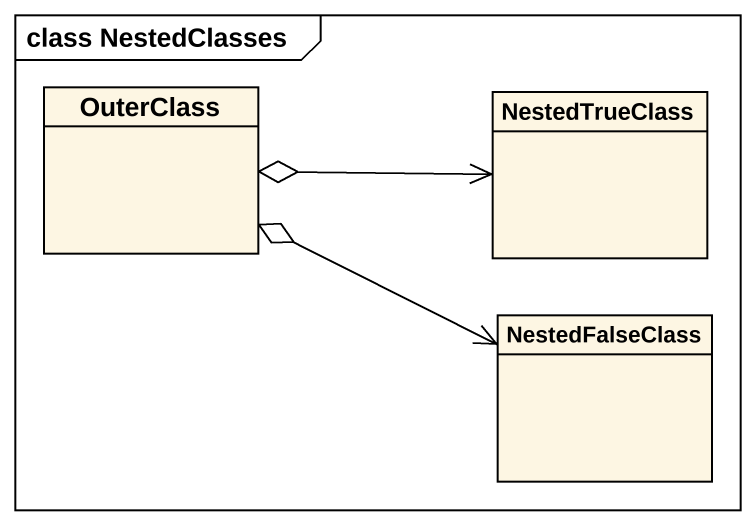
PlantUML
@startuml
mainframe class NestedClasses
hide circle
hide empty members
class OuterClass
class NestedTrueClass
class NestedFalseClass
OuterClass o-right-> NestedTrueClass
OuterClass o-right-> NestedFalseClass
@enduml
